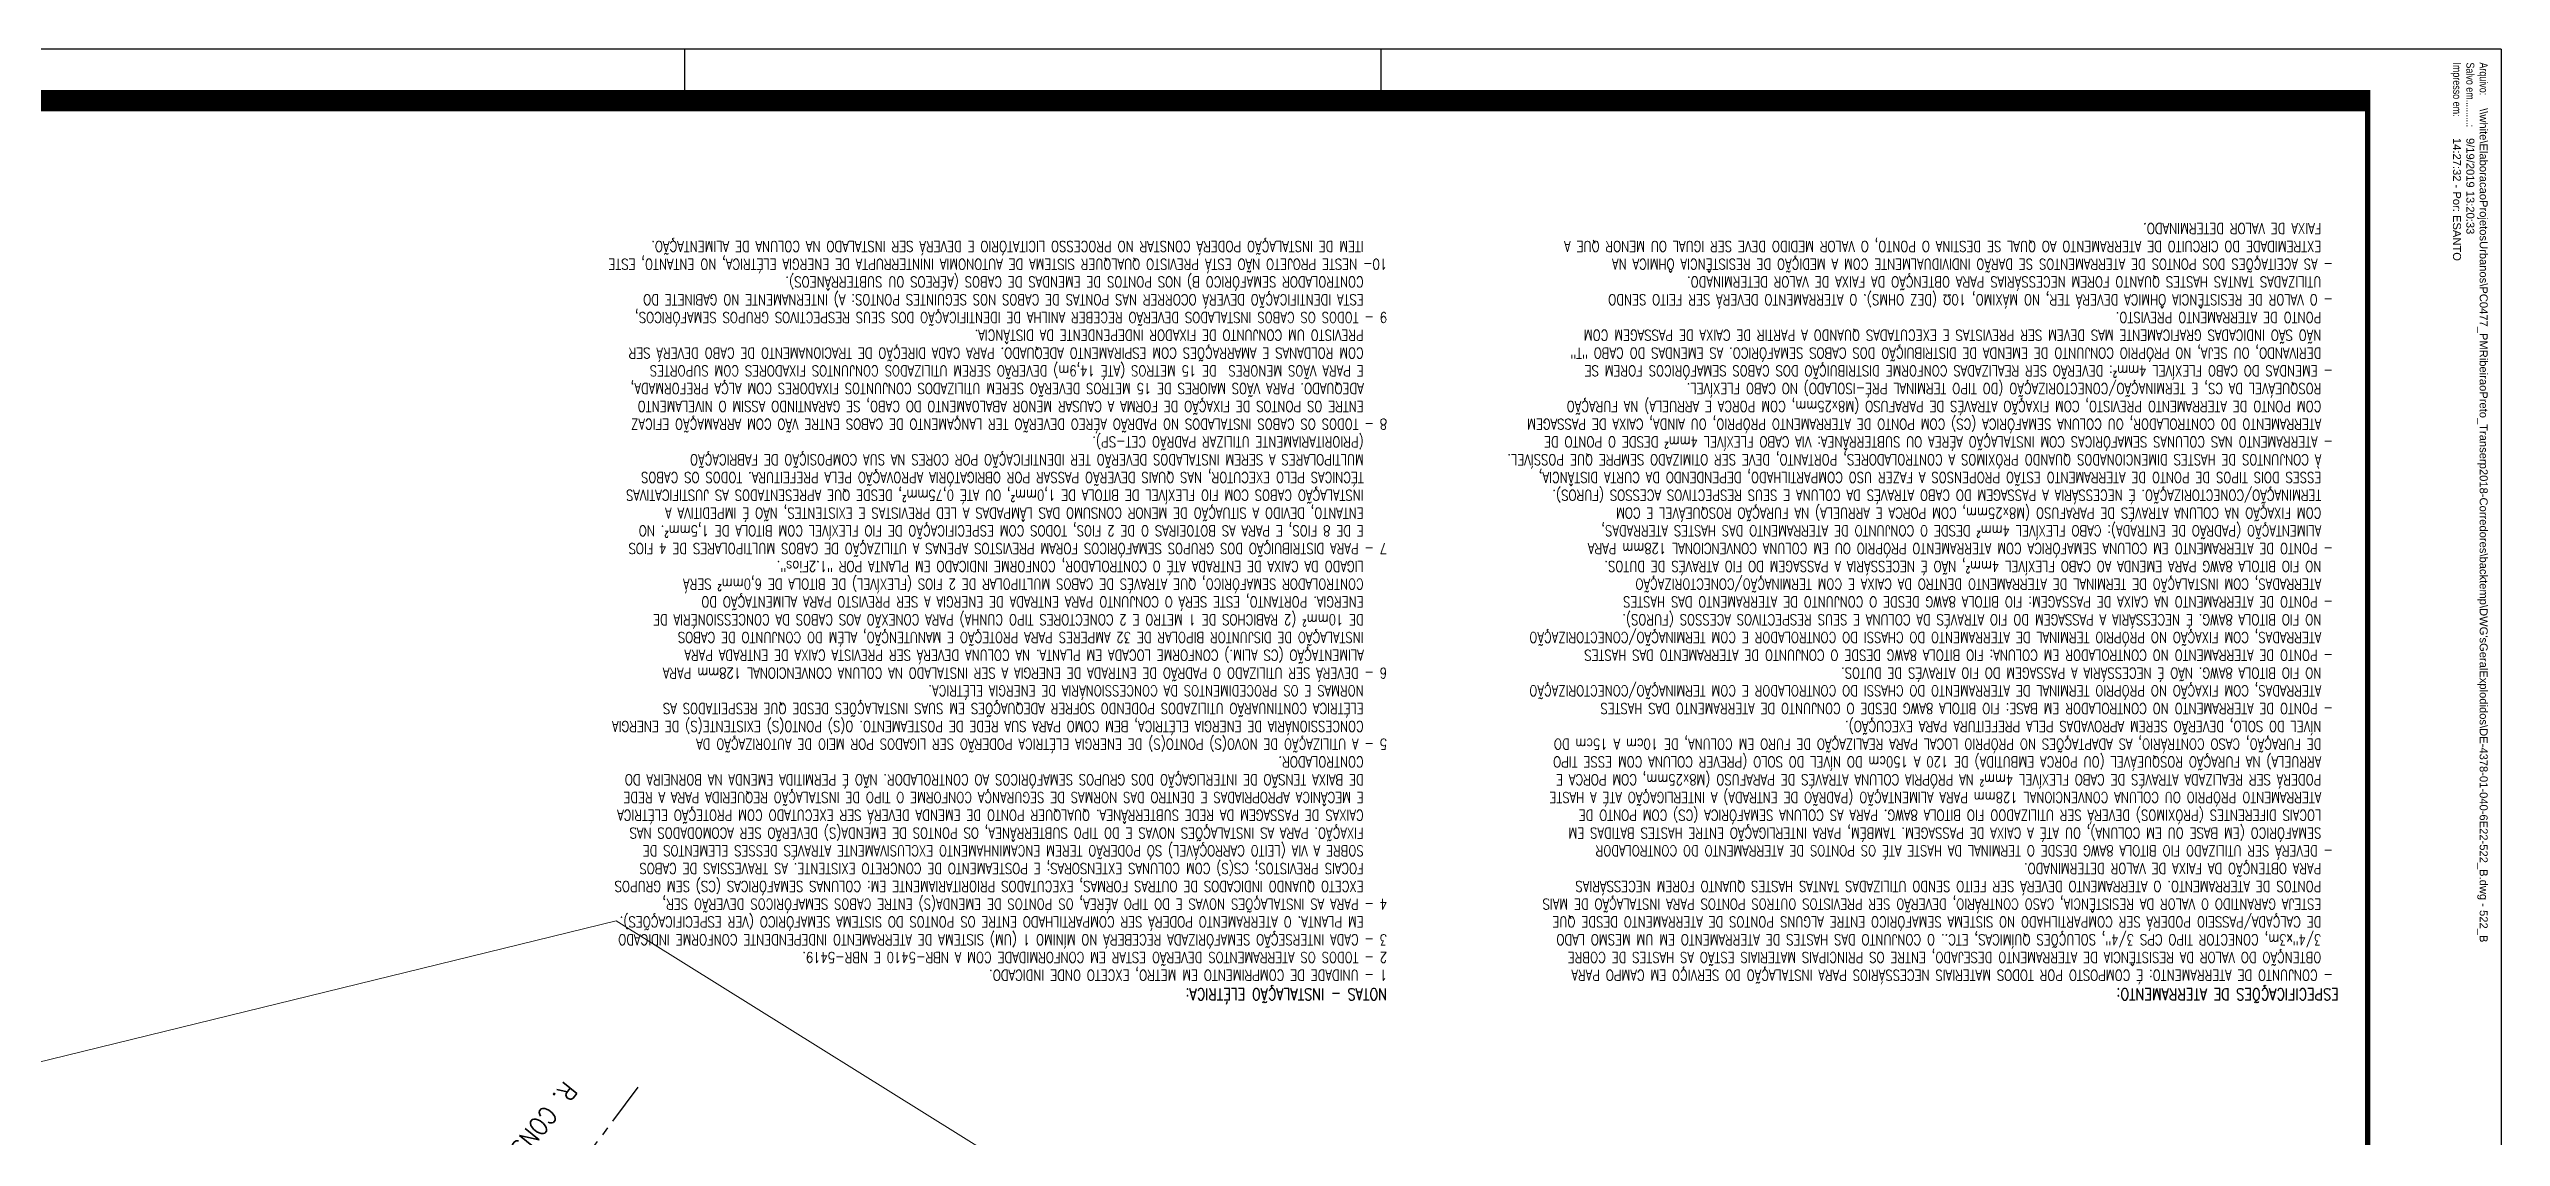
# Model space of a CAD drawing. Extents: x 206651 to 206861, y 7655817 to 7655966.
# Drawn here: x 206746.5 to 206861.4, y 7655914.9 to 7655965.9 of the extents above; entities that cross this region are included whole.
import ezdxf
from ezdxf.enums import TextEntityAlignment as Align

# ---------------------------------------------------------------- set-up
doc = ezdxf.new("R2010")
doc.units = 0
doc.linetypes.add('PHANTOM', pattern=[63.5, 31.75, -6.35, 6.35, -6.35, 6.35, -6.35])
doc.linetypes.add('PHANTOM4', pattern=[15.875, 7.9375, -1.5875, 1.5875, -1.5875, 1.5875, -1.5875])
doc.layers.get('Defpoints').update_dxf_attribs({"color": 253, "lineweight": 0})
for name, color, linetype in [('A-FORMATO', 8, 'Continuous'), ('BAS_0250Logradouro', 1, 'Continuous'), ('BAS_Guia', 20, 'PHANTOM4'), ('FIS_(E)Poste', 9, 'Continuous'), ('FOLHA', 7, 'Continuous'), ('FRM-P02', 2, 'Continuous'), ('Guia-Linha', 1, 'Continuous'), ('Guia-Projeto', 4, 'PHANTOM'), ('Guia_Rebaixada-Linha', 1, 'PHANTOM4')]:
    doc.layers.add(name, color=color, linetype=linetype)
doc.layers.add('FIS_(C)Guia', color=7, linetype='PHANTOM4', lineweight=25, true_color=0x000000)
doc.styles.add('ARIAL', font='arial.ttf')
doc.styles.add('ROMANC', font='romanc__.ttf')
doc.styles.add('ROMANS', font='romans__.ttf', dxfattribs={"height": 0.85})
doc.styles.get("Standard").update_dxf_attribs({"font": 'arial.ttf'})
doc.styles.add('STYLE3', font='arial.ttf')
doc.styles.add('TZ_PGT_R080', font='romans.shx', dxfattribs={"width": 0.8})
doc.styles.add('TZ_ROMANS', font='romans.shx')

# ---------------------------------------------------------------- blocks, each defined once
blk = doc.blocks.new('Poste_tz')
h = blk.add_hatch(color=255)
edge = h.paths.add_edge_path(flags=0)
edge.add_arc((0, 0), 0.31, 0, 360)
edge = h.paths.add_edge_path(flags=16)
edge.add_arc((0, 0), 0.37, 0, 360)
edge = h.paths.add_edge_path()
edge.add_arc((0, 0), 0.472, 228.0244, 401.4261)
edge.add_line((0.35, 0.31), (0.59, 0.55))
edge.add_line((0.59, 0.55), (0.55, 0.6))
edge.add_line((0.55, 0.6), (0.31, 0.36))
edge.add_arc((0, 0), 0.47, 49.103, 220.3474)
edge.add_line((-0.36, -0.3), (-0.6, -0.54))
edge.add_line((-0.6, -0.54), (-0.55, -0.58))
edge.add_line((-0.55, -0.58), (-0.32, -0.35))
blk.add_lwpolyline([(-0.31, -0.39, 0.891889), (0.39, 0.31), (0.64, 0.55), (0.55, 0.64), (0.31, 0.4, 0.875912), (-0.4, -0.3), (-0.64, -0.54), (-0.55, -0.63)], format="xyb", close=True)
blk.add_circle((0, 0), 0.34)
blk = doc.blocks.new('*E239')
at = {"layer": 'BAS_Guia', "elevation": 8382.56, "flags": 128}
for points in [[(206.96, 301.59), (212.83, 240.68)], [(206.96, 301.59), (208.59, 284.61)], [(170.26, 297.79), (177.32, 234.56)], [(127.5, 16.52), (173.75, 78.25)], [(343.16, 53.7), (305.48, 82.34)], [(320.56, 26.44), (258.16, 73.85)], [(150.48, 0), (200.9, 67.28)]]:
    blk.add_lwpolyline(points, dxfattribs=at)
at = {"layer": 'FIS_(C)Guia', "elevation": 8382.56, "flags": 128}
for points in [[(92.82, 135.93), (136, 136.79), (177.1, 136.98), (177.16, 155.53, 0.41802), (175.14, 157.53), (127.25, 156.99)], [(301.24, 158.53), (301.24, 158.53), (247.3, 158.05), (247.3, 158.05), (220.82, 158), (221.03, 155.81), (221.15, 154.51, 0.389369), (240.47, 137.15), (263.92, 137.4), (289.49, 137.68), (377.69, 137.77)], [(247.78, 82.23, -0.220402), (238.92, 100.38), (238.74, 109.75, 0.411496), (236.72, 111.71), (220.62, 111.54, 0.41087), (212.7, 103.55), (212.69, 92.32, -0.161985), (207.1, 75.55), (200.9, 67.28)]]:
    blk.add_lwpolyline(points, format="xyb", dxfattribs=at)
at = {"layer": 'Guia-Linha', "elevation": 8382.56, "flags": 128}
for points in [[(212.83, 240.68), (214.72, 221.18), (215.96, 214.43), (216.15, 213.27), (216.95, 209.73)], [(105.25, 192.82), (106.22, 192.74), (158.41, 193.79), (162.5, 194.11), (166.93, 195.23), (171.01, 197.18), (174.28, 199.71), (176.63, 203.17), (178.47, 207.44), (179.5, 211.89), (179.49, 214.51), (178.96, 219.84), (177.32, 234.56)], [(235.56, 194.76), (253.73, 194.65), (254.2, 194.55)], [(264.71, 194.7), (267.47, 194.87), (272.38, 194.57), (274.69, 194.73)], [(300.54, 194.64), (302.88, 194.41), (305.68, 194.93), (306.93, 194.7), (309.18, 194.57)], [(309.18, 194.57), (310.11, 194.96), (355.61, 194.71), (356.02, 194.74)], [(0.62, 190.92), (19.13, 191.37), (19.43, 191.24)], [(51.11, 191.75), (68.11, 192.18), (69.06, 192.09)], [(82.03, 192.37), (82.93, 192.34), (86.2, 192.45), (86.83, 192.53)], [(0.39, 154.69), (50.28, 155.51), (96.75, 156.38)], [(96.75, 156.38), (99.79, 156.43), (127.25, 156.99)], [(301.24, 158.53), (301.24, 158.53), (322.03, 158.59), (367.88, 158.63), (377.69, 158.63)]]:
    blk.add_lwpolyline(points, dxfattribs=at)
at = {"layer": 'Guia-Projeto'}
blk.add_line((175.46, 80.74, 12574.88), (173.75, 78.25, 12574.88), dxfattribs=at)
at = {"layer": 'Guia-Projeto', "elevation": 8382.56, "flags": 128}
for points in [[(216.95, 209.73), (217.51, 207.26, 0.348833), (233.01, 194.78), (235.56, 194.76)], [(175.46, 80.74, 0.610139), (158.56, 112.04)], [(377.69, 103.77), (349.13, 103.74), (340.32, 112.53), (304.97, 112.49, 0.717981), (296.99, 88.78), (305.48, 82.34)]]:
    blk.add_lwpolyline(points, format="xyb", dxfattribs=at)
for points in [[(0.27, 134.08), (92.82, 135.93)], [(92.93, 101.92), (124.73, 102.56), (133.35, 111.53), (158.56, 112.04)], [(0.11, 108.87), (67.77, 110.22), (76.74, 101.6), (92.93, 101.92)], [(247.78, 82.23), (258.16, 73.85)]]:
    blk.add_lwpolyline(points, dxfattribs=at)
at = {"layer": 'Guia_Rebaixada-Linha', "elevation": 8382.56, "flags": 128}
for points in [[(254.2, 194.55), (264.71, 194.7)], [(274.69, 194.73), (300.54, 194.64)], [(356.02, 194.74), (377.68, 194.8)], [(19.43, 191.24), (50.68, 191.68)], [(69.06, 192.09), (82.03, 192.37)], [(86.83, 192.53), (92.64, 192.62)], [(92.64, 192.62), (105.25, 192.82), (105.25, 192.82)]]:
    blk.add_lwpolyline(points, dxfattribs=at)
at = {"layer": 'FIS_(E)Poste', "xscale": 2.399999925539998, "yscale": 2.399999925539998, "zscale": 3.999999875899996}
for p in [(215.87, 226.16, 8382.56), (217.25, 211.42, 8382.56), (242.49, 196.91, 8382.56), (84.68, 194.91, 8382.56), (338.75, 105.03, 8382.56), (138.36, 103.24, 8382.56), (170.51, 77.48, 8382.56), (251.18, 77.18, 8382.56)]:
    blk.add_blockref('Poste_tz', p, dxfattribs=at)
blk = doc.blocks.new('Selo_tz')
at = {"color": 251, "width": 0.8}
for s, p in [('Salvo em..........:', (5, 2.5)), ('Impresso em:', (7.5, 2.5)), ('Arquivo:', (2.5, 2.5))]:
    blk.add_text(s, height=1.5, rotation=90, dxfattribs=at).set_placement(p, align=Align.TOP_LEFT)
at = {"color": 251, "char_height": 1.5, "attachment_point": 1, "rotation": 90}
for s, insert in [("\\\\\\\\white\\\\ElaboracaoProjetosUrbanos\\\\PC0477_PMRibeiraoPreto_Transerp2018-Corredores\\\\backtemp\\\\DWG'sGeralExplodidos\\\\DE-4378-01-040-6E22-522_B.dwg - 522_B", (2.5, 11.07)), ('14:27:32 - Por: ESANTO', (7.5, 16.67)), ('9/19/2019 13:20:33', (5, 16.67))]:
    blk.add_mtext(s, dxfattribs=dict(at, insert=insert))
blk = doc.blocks.new('PP-XYZ.000-9A00-001_A')
at = {"layer": 'FOLHA', "color": 1}
for p, q in [((0, 0), (0, 594)), ((210, 0), (210, 10)), ((340.5, 0), (340.5, 10))]:
    blk.add_line(p, q, dxfattribs=at)
at = {"layer": 'FOLHA', "color": 2, "const_width": 1}
blk.add_lwpolyline([(831, 584), (25, 584), (25, 10), (831, 10), (831, 584)], dxfattribs=at)
at = {"layer": 'FOLHA', "color": 1}
blk.add_lwpolyline([(0, 0), (841, 0)], dxfattribs=at)
at = {"color": 2, "linetype": 'ByBlock', "lineweight": 0}
for tag, p, style in [('0000/00', (660.13, 145.89), 'ROMANC'), ('LOCAL', (692.24, 145.89), 'ROMANS'), ('DE-0000/00-000-000-000', (781.56, 136.5), 'ROMANC'), ('CREA', (790.19, 125.89), 'ROMANC')]:
    blk.add_attdef(tag, p, '', height=2, dxfattribs=dict(at, style=style))
at = {"color": 2, "linetype": 'ByBlock', "lineweight": 0, "style": 'ROMANS'}
blk.add_attdef('PROJETO', text='', height=3, dxfattribs=at).set_placement((718.82, 137.97), align=Align.MIDDLE_CENTER)
at = {"color": 2, "linetype": 'ByBlock', "lineweight": 0, "style": 'ROMANC'}
blk.add_attdef('RESPONSÁVEL_TÉCNICO', text='', height=2, dxfattribs=at).set_placement((738.09, 126.07), align=Align.TOP_CENTER)
at = {"color": 2, "style": 'ROMANS', "width": 0.9}
for tag, p in [('ASSUNTO1', (658.49, 53.87)), ('ASSUNTO2', (658.49, 50.37)), ('ASSUNTO3', (658.49, 46.87))]:
    blk.add_attdef(tag, text='', height=2, dxfattribs=at).set_placement(p, align=Align.TOP_LEFT)
at = {"color": 2, "style": 'STYLE3'}
blk.add_attdef('FOLHA', text='', height=4, dxfattribs=at).set_placement((815.01, 20.08), align=Align.MIDDLE_CENTER)
at = {"layer": 'A-FORMATO', "color": 2, "lineweight": -3, "style": 'ARIAL'}
for tag, p in [('NDOCUMENTO', (473.43, 36.15)), ('DESCRICAO3', (534.26, 36.15)), ('NDOCUMENTO', (473.43, 30.07)), ('DESCRICAO2', (534.26, 30.07)), ('NDOCUMENTO', (473.43, 23.99)), ('DESCRICAO1', (534.26, 23.99))]:
    blk.add_attdef(tag, p, '', height=2.43, rotation=360, dxfattribs=at)
at = {"layer": 'FRM-P02', "style": 'ROMANS'}
for tag, p in [('28', (661, 218.41)), ('29', (671, 218.41)), ('31', (762, 218.41)), ('32', (774, 218.41)), ('33', (786, 218.41)), ('34', (798, 218.41)), ('35', (810, 218.41)), ('19', (661, 212.71)), ('20', (671, 212.71)), ('22', (762, 212.71)), ('23', (774, 212.71)), ('24', (786, 212.71)), ('25', (798, 212.71)), ('26', (810, 212.71)), ('10', (661, 206.93)), ('11', (671, 207.01)), ('13', (762, 207.01)), ('14', (774, 207.01)), ('15', (786, 207.01)), ('16', (798, 207.01)), ('17', (810, 207.01)), ('1', (661, 201.23)), ('2', (671, 201.23)), ('4', (762.09, 201.23)), ('5', (774.15, 201.23)), ('6', (786.04, 201.23)), ('7', (798.19, 201.23)), ('8', (810.19, 201.23))]:
    blk.add_attdef(tag, text='', height=2, dxfattribs=at).set_placement(p, align=Align.MIDDLE_CENTER)
for tag, p in [('30', (677.61, 217.34)), ('21', (677.61, 211.64)), ('12', (677.61, 205.94)), ('3', (677.61, 200.24))]:
    blk.add_attdef(tag, p, '', height=2, dxfattribs=at)
at = {"layer": 'FRM-P02', "style": 'ROMANS', "width": 0.85, "flags": 1}
blk.add_attdef('00/00/00', text='', height=2, dxfattribs=at).set_placement((823.5, 218.41), align=Align.MIDDLE_CENTER)
at = {"layer": 'FRM-P02', "style": 'ROMANS', "width": 0.85}
for p in [(823.5, 212.71), (823.5, 207.01), (823.5, 201.23)]:
    blk.add_attdef('00/00/00', text='', height=2, dxfattribs=at).set_placement(p, align=Align.MIDDLE_CENTER)
at = {"layer": 'FRM-P02', "style": 'ROMANS', "width": 0.8}
for tag, height, p in [('ESCALA', 2.63, (774.91, 37)), ('DIRETOR', 1.4, (700.04, 33.97)), ('DATA', 2.63, (801.74, 36.54)), ('ENGENHEIRO', 1.4, (683.84, 22.86)), ('ARQUIVO', 1.4, (728.03, 14.96)), ('SETOR', 1.4, (751.65, 14.91)), ('DATA', 1.4, (775.01, 15))]:
    blk.add_attdef(tag, text='', height=height, dxfattribs=at).set_placement(p, align=Align.TOP_LEFT)
blk = doc.blocks.new('Especificação Aterramento')
at = {"color": 15, "lineweight": 15, "insert": (0, 0), "char_height": 2, "attachment_point": 1, "style": 'TZ_PGT_R080'}
blk.add_mtext('{\\H1.1x;\\C30;ESPECIFICAÇÕES DE ATERRAMENTO:\\P\\H0.90909x;\\C20; - CONJUNTO DE ATERRAMENTO: É COMPOSTO POR TODOS MATERIAIS NECESSÁRIOS PARA INSTALAÇÃO DO SERVIÇO EM CAMPO PARA\\P   OBTENÇÃO DO VALOR DA RESISTÊNCIA DE ATERRAMENTO DESEJADO, ENTRE OS PRINCIPAIS MATERIAIS ESTÃO AS HASTES DE COBRE\\P   3/4"x3m, CONECTOR TIPO CPS 3/4", SOLUÇÕES QUÍMICAS, ETC.. O CONJUNTO DAS HASTES DE ATERRAMENTO EM UM MESMO LADO\\P   DE CALÇADA/PASSEIO PODERÁ SER COMPARTILHADO NO SISTEMA SEMAFÓRICO ENTRE ALGUNS PONTOS DE ATERRAMENTO DESDE QUE\\P   ESTEJA GARANTIDO O VALOR DA RESISTÊNCIA, CASO CONTRÁRIO, DEVERÃO SER PREVISTOS OUTROS PONTOS PARA INSTALAÇÃO DE MAIS\\P   PONTOS DE ATERRAMENTO. O ATERRAMENTO DEVERÁ SER FEITO SENDO UTILIZADAS TANTAS HASTES QUANTO FOREM NECESSÁRIAS\\P   PARA OBTENÇÃO DA FAIXA DE VALOR DETERMINADO.\\P - DEVERÁ SER UTILIZADO FIO BITOLA 8AWG DESDE O TERMINAL DA HASTE ATÉ OS PONTOS DE ATERRAMENTO DO CONTROLADOR \\P   SEMAFÓRICO (EM BASE OU EM COLUNA), OU ATÉ A CAIXA DE PASSAGEM. TAMBÉM, PARA INTERLIGAÇÃO ENTRE HASTES BATIDAS EM \\P   LOCAIS DIFERENTES (PRÓXIMOS) DEVERÁ SER UTILIZADOO FIO BITOLA 8AWG. PARA AS COLUNA SEMAFÓRICA (CS) COM PONTO DE\\P   ATERRAMENTO PRÓPRIO OU COLUNA CONVENCIONAL 128mm PARA ALIMENTAÇÃO (PADRÃO DE ENTRADA) A INTERLIGAÇÃO ATÉ A HASTE\\P   PODERÁ SER REALIZADA ATRAVÉS DE CABO FLEXÍVEL 4mm² NA PRÓPRIA COLUNA ATRAVÉS DE PARAFUSO (M8x25mm, COM PORCA E\\P   ARRUELA) NA FURAÇÃO ROSQUEÁVEL (OU PORCA EMBUTIDA) DE 120 A 150cm DO NÍVEL DO SOLO (PREVER COLUNA COM ESSE TIPO\\P   DE FURAÇÃO, CASO CONTRÁRIO, AS ADAPTAÇÕES NO PRÓPRIO LOCAL PARA REALIZAÇÃO DE FURO EM COLUNA, DE 10cm A 15cm DO\\P   NÍVEL DO SOLO, DEVERÃO SEREM APROVADAS PELA PREFEITURA PARA EXECUÇÃO).\\P - PONTO DE ATERRAMENTO NO CONTROLADOR EM BASE: FIO BITOLA 8AWG DESDE O CONJUNTO DE ATERRAMENTO DAS HASTES \\P   ATERRADAS, COM FIXAÇÃO NO PRÓPRIO TERMINAL DE ATERRAMENTO DO CHASSI DO CONTROLADOR E COM TERMINAÇÃO/CONECTORIZAÇÃO\\P   NO FIO BITOLA 8AWG. NÃO É NECESSÁRIA A PASSAGEM DO FIO ATRAVÉS DE DUTOS.\\P - PONTO DE ATERRAMENTO NO CONTROLADOR EM COLUNA: FIO BITOLA 8AWG DESDE O CONJUNTO DE ATERRAMENTO DAS HASTES \\P   ATERRADAS, COM FIXAÇÃO NO PRÓPRIO TERMINAL DE ATERRAMENTO DO CHASSI DO CONTROLADOR E COM TERMINAÇÃO/CONECTORIZAÇÃO\\P   NO FIO BITOLA 8AWG. É NECESSÁRIA A PASSAGEM DO FIO ATRAVÉS DA COLUNA E SEUS RESPECTIVOS ACESSOS (FUROS).\\P - PONTO DE ATERRAMENTO NA CAIXA DE PASSAGEM: FIO BITOLA 8AWG DESDE O CONJUNTO DE ATERRAMENTO DAS HASTES \\P   ATERRADAS, COM INSTALAÇÃO DE TERMINAL DE ATERRAMENTO DENTRO DA CAIXA E COM TERMINAÇÃO/CONECTORIZAÇÃO\\P   NO FIO BITOLA 8AWG PARA EMENDA AO CABO FLEXÍVEL 4mm², NÃO É NECESSÁRIA A PASSAGEM DO FIO ATRAVÉS DE DUTOS.\\P - PONTO DE ATERRAMENTO EM COLUNA SEMAFÓRICA COM ATERRAMENTO PRÓPRIO OU EM COLUNA CONVENCIONAL 128mm PARA\\P   ALIMENTAÇÃO (PADRÃO DE ENTRADA): CABO FLEXÍVEL 4mm² DESDE O CONJUNTO DE ATERRAMENTO DAS HASTES ATERRADAS, \\P   COM FIXAÇÃO NA COLUNA ATRAVÉS DE PARAFUSO (M8x25mm, COM PORCA E ARRUELA) NA FURAÇÃO ROSQUEÁVEL E COM \\P   TERMINAÇÃO/CONECTORIZAÇÃO. É NECESSÁRIA A PASSAGEM DO CABO ATRAVÉS DA COLUNA E SEUS RESPECTIVOS ACESSOS (FUROS).\\P   ESSES DOIS TIPOS DE PONTO DE ATERRAMENTO ESTÃO PROPENSOS A FAZER USO COMPARTILHADO, DEPENDENDO DA CURTA DISTÂNCIA,\\P   À CONJUNTOS DE HASTES DIMENCIONADOS QUANDO PRÓXIMOS A CONTROLADORES, PORTANTO, DEVE SER OTIMIZADO SEMPRE QUE POSSÍVEL.\\P - ATERRAMENTO NAS COLUNAS SEMAFÓRICAS COM INSTALAÇÃO AÉREA OU SUBTERRÂNEA: VIA CABO FLEXÍVEL 4mm² DESDE O PONTO DE\\P   ATERRAMENTO DO CONTROLADOR, OU COLUNA SEMAFÓRICA (CS) COM PONTO DE ATERRAMENTO PRÓPRIO, OU AINDA, CAIXA DE PASSAGEM\\P   COM PONTO DE ATERRAMENTO PREVISTO, COM FIXAÇÃO ATRAVÉS DE PARAFUSO (M8x25mm, COM PORCA E ARRUELA) NA FURAÇÃO \\P   ROSQUEÁVEL DA CS, E TERMINAÇÃO/CONECTORIZAÇÃO (DO TIPO TERMINAL PRÉ-ISOLADO) NO CABO FLEXÍVEL.\\P - EMENDAS DO CABO FLEXÍVEL 4mm²: DEVERÃO SER REALIZADAS CONFORME DISTRIBUIÇÃO DOS CABOS SEMAFÓRICOS FOREM SE\\P   DERIVANDO, OU SEJA, NO PRÓPRIO CONJUNTO DE EMENDA DE DISTRIBUIÇÃO DOS CABOS SEMAFÓRICO. AS EMENDAS DO CABO "T"\\P   NÃO SÃO INDICADAS GRAFICAMENTE MAS DEVEM SER PREVISTAS E EXECUTADAS QUANDO A PARTIR DE CAIXA DE PASSAGEM COM \\P   PONTO DE ATERRAMENTO PREVISTO.\\P - O VALOR DE RESISTÊNCIA ÔHMICA DEVERÁ TER, NO MÁXIMO, 10Ω (DEZ OHMS). O ATERRAMENTO DEVERÁ SER FEITO SENDO\\P   UTILIZADAS TANTAS HASTES QUANTO FOREM NECESSÁRIAS PARA OBTENÇÃO DA FAIXA DE VALOR DETERMINADO.\\P - AS ACEITAÇÕES DOS PONTOS DE ATERRAMENTOS SE DARÃO INDIVIDUALMENTE COM A MEDIÇÃO DE RESISTÊNCIA ÔHMICA NA\\P   EXTREMIDADE DO CIRCUITO DE ATERRAMENTO AO QUAL SE DESTINA O PONTO, O VALOR MEDIDO DEVE SER IGUAL OU MENOR QUE A\\P   FAIXA DE VALOR DETERMINADO.}', dxfattribs=at)
blk = doc.blocks.new('Nota EL')
at = {"insert": (0, 0), "char_height": 2, "attachment_point": 1, "style": 'TZ_PGT_R080'}
blk.add_mtext('{\\H1.1x;\\C30;NOTAS - INSTALAÇÃO ELÉTRICA:\\H0.45455x;\\P\\H2x;\\C20;1 - UNIDADE DE COMPRIMENTO EM METRO, EXCETO ONDE INDICADO.\\P2 - TODOS OS ATERRAMENTOS DEVERÃO ESTAR EM CONFORMIDADE COM A NBR-5410 E NBR-5419.\\P3 - CADA INTERSEÇÃO SEMAFÓRIZADA RECEBERÁ NO MÍNIMO 1 (UM) SISTEMA DE ATERRAMENTO INDEPENDENTE CONFORME INDICADO\\P    EM PLANTA. O ATERRAMENTO PODERÁ SER COMPARTILHADO ENTRE OS PONTOS DO SISTEMA SEMAFÓRICO (VER ESPECIFICAÇÕES).\\P4 - PARA AS INSTALAÇÕES NOVAS E DO TIPO AÉREA, OS PONTOS DE EMENDA(S) ENTRE CABOS SEMAFÓRICOS DEVERÃO SER, \\P    EXCETO QUANDO INDICADOS DE OUTRAS FORMAS, EXECUTADOS PRIORITARIAMENTE EM: COLUNAS SEMAFÓRICAS (CS) SEM GRUPOS\\P    FOCAIS PREVISTOS; CS(S) COM COLUNAS EXTENSORAS; E POSTEAMENTO DE CONCRETO EXISTENTE. AS TRAVESSIAS DE CABOS\\P    SOBRE A VIA (LEITO CARROÇÁVEL) SÓ PODERÃO TEREM ENCAMINHAMENTO EXCLUSIVAMENTE ATRAVÉS DESSES ELEMENTOS DE\\P    FIXAÇÃO. PARA AS INSTALAÇÕES NOVAS E DO TIPO SUBTERRÂNEA, OS PONTOS DE EMENDA(S) DEVERÃO SER ACOMODADOS NAS\\P    CAIXAS DE PASSAGEM DA REDE SUBTERRÂNEA. QUALQUER PONTO DE EMENDA DEVERÁ SER EXECUTADO COM PROTEÇÃO ELÉTRICA\\P    E MECÂNICA APROPRIADAS E DENTRO DAS NORMAS DE SEGURANÇA CONFORME O TIPO DE INSTALAÇÃO REQUERIDA PARA A REDE\\P    DE BAIXA TENSÃO DE INTERLIGAÇÃO DOS GRUPOS SEMAFÓRICOS AO CONTROLADOR. NÃO É PERMITIDA EMENDA NA BORNEIRA DO\\P    CONTROLADOR.\\P5 - A UTILIZAÇÃO DE NOVO(S) PONTO(S) DE ENERGIA ELÉTRICA PODERÃO SER LIGADOS POR MEIO DE AUTORIZAÇÃO DA\\P    CONCESSIONÁRIA DE ENERGIA ELÉTRICA, BEM COMO PARA SUA REDE DE POSTEAMENTO. O(S) PONTO(S) EXISTENTE(S) DE ENERGIA\\P    ELÉTRICA CONTINUARÃO UTILIZADOS PODENDO SOFRER ADEQUAÇÕES EM SUAS INSTALAÇÕES DESDE QUE RESPEITADOS AS \\P    NORMAS E OS PROCEDIMENTOS DA CONCESSIONÁRIA DE ENERGIA ELÉTRICA.\\P6 - DEVERÁ SER UTILIZADO O PADRÃO DE ENTRADA DE ENERGIA A SER INSTALADO NA \\H0.99999x;COLUNA CONVENCIONAL 128mm PARA\\P    ALIMENTAÇÃO (CS ALIM.) CONFORME LOCADA EM PLANTA. NA COLUNA DEVERÁ SER PREVISTA CAIXA DE ENTRADA PARA \\P    \\H0.99999x;INSTALAÇÃO DE DISJUNTOR BIPOLAR DE 32 AMPERES PARA PROTEÇÃO E MANUTENÇÃO, ALÉM DO CONJUNTO DE CABOS \\P    DE 10m\\H0.99997x;m² (2 RABICHOS DE 1 METRO E 2 CONECTORES TIPO CUNHA) PARA CONEXÃO AOS CABOS DA CONCESSIONÉRIA DE\\P    ENERGIA. PORTANTO, ESTE SERÁ O CONJUNTO PARA ENTRADA DE ENERGIA A SER PREVISTO PARA ALIMENTAÇÃO DO\\P    CONTROLADOR SEMAFÓRICO, QUE ATRAVÉS DE CABOS MULTIPOLAR DE 2 \\H0.99998x;FIOS (\\H0.99999x;FLEXÍVEL) DE BITOLA DE 6,0mm² SERÁ\\P    LIGADO DA CAIXA DE ENTRADA ATÉ O CONTROLADOR, CONFORME INDICADO EM PLANTA POR "1.2Fios".    \\P7 - PARA DISTRIBUIÇÃO DOS GRUPOS SEMAFÓRICOS FORAM PREVISTOS APENAS A UTILIZAÇÃO DE CABOS MULTIPOLARES DE 4 FIOS \\P    E DE 8 FIOS, E \\H0.99999x;PARA AS BOTOEIRAS O DE 2 FIOS, TODOS COM ESPECIFICAÇÃO DE FIO \\H0.99999x;FLEXÍVEL COM BITOLA DE 1,5mm². NO\\P    ENTANTO, DEVIDO A SITUAÇÃO DE MENOR CONSUMO DAS LÂMPADAS A LED PREVISTAS E EXISTENTES, NÃO É IMPEDITIVA A \\P    INSTALAÇÃO CABOS COM \\H0.99999x;FIO \\H0.99999x;FLEXÍVEL DE BITOLA DE 1,0mm², OU ATÉ 0,75mm², DESDE QUE APRESENTADOS AS JUSTIFICATIVAS\\P    TÉCNICAS PELO EXECUTOR, NAS QUAIS DEVERÃO PASSAR POR OBRIGATÓRIA APROVAÇÃO PELA PREFEITURA. TODOS OS CABOS\\P    MULTIPOLARES A SEREM INSTALADOS DEVERÃO TER IDENTIFICAÇÃO POR CORES NA SUA COMPOSIÇÃO DE FABRICAÇÃO \\P    (PRIORITARIAMENTE UTILIZAR PADRÃO CET-SP).\\P8 - TODOS OS CABOS INSTALADOS NO PADRÃO AÉREO DEVERÃO TER LANÇAMENTO DE CABOS ENTRE VÃO COM ARRAMAÇÃO EFICAZ\\P    ENTRE OS PONTOS DE FIXAÇÃO DE FORMA A CAUSAR MENOR ABALOAMENTO DO CABO, SE GARANTINDO ASSIM O NIVELAMENTO\\P    ADEQUADO. PARA VÃOS MAIORES DE 15 METROS DEVERÃO SEREM UTILIZADOS CONJUNTOS FIXADORES COM ALÇA PREFORMADA,\\P    E PARA VÃOS MENORES  DE 15 METROS \\H1x;(ATÉ 14,9m) \\H1x;DEVERÃO SEREM UTILIZADOS CONJUNTOS FIXADORES COM SUPORTES\\P    COM ROLDANAS E AMARRAÇÕES COM ESPIRAMENTO ADEQUADO. PARA CADA DIREÇÃO DE TRACIONAMENTO DE CABO DEVERÁ SER\\P    PREVISTO UM CONJUNTO DE FIXADOR INDEPENDENTE DA DISTÂNCIA.\\P9 - TODOS OS CABOS INSTALADOS DEVERÃO RECEBER ANILHA DE IDENTIFICAÇÃO DOS SEUS RESPECTIVOS GRUPOS SEMAFÓRICOS,\\P    ESTA IDENTIFICAÇÃO DEVERÁ OCORRER NAS PONTAS DE CABOS NOS SEGUINTES PONTOS: A) INTERNAMENTE NO GABINETE DO \\P    CONTROLADOR SEMAFÓRICO B) NOS PONTOS DE EMENDAS DE CABOS (AÉREOS OU SUBTERRÂNEOS).\\P10- NESTE PROJETO NÃO ESTÁ PREVISTO QUALQUER SISTEMA DE AUTONOMIA ININTERRUPTA DE ENERGIA ELÉTRICA, NO ENTANTO, ESTE\\P    ITEM DE INSTALAÇÃO PODERÁ CONSTAR NO PROCESSO LICITATÓRIO E DEVERÁ SER INSTALADO NA COLUNA DE ALIMENTAÇÃO.}', dxfattribs=at)
blk = doc.blocks.new('050-6E22_Geral')
for name, p in [('Especificação Aterramento', (30.4, 178.36)), ('Nota EL', (208.81, 178.36))]:
    blk.add_blockref(name, p)
blk = doc.blocks.new('522B')
at = {"layer": 'Defpoints'}
blk.add_lwpolyline([(740.62, 505.38), (823.46, 430.07), (823.48, 263.81), (799.72, 261.41), (748.66, 199.81), (600.33, 163.49), (516.81, 215.65), (445.45, 233.49), (446.7, 433.03), (475.15, 439.28), (503.91, 480.89)], close=True, dxfattribs=at)
for name, p in [('PP-XYZ.000-9A00-001_A', (247, 0)), ('050-6E22_Geral', (247, 0)), ('*E239', (445.78, 194.7, -8382.56))]:
    blk.add_blockref(name, p)
blk.add_blockref('Selo_tz', (247, 0), dxfattribs=at)
at = {"layer": 'BAS_0250Logradouro', "linetype": 'Continuous', "style": 'TZ_ROMANS', "width": 0.85}
blk.add_text('R. CONSELHEIRO SARAIVA', height=3.4, rotation=50.9225, dxfattribs=at).set_placement((610.04, 193.37))

msp = doc.modelspace()

# ---------------------------------------------------------------- block references
at = {"xscale": 0.2500000077644566, "yscale": 0.2500000077644566, "zscale": 0.2500000077644566, "rotation": 179.9999999980856}
msp.add_blockref('522B', (206923.16, 7655965.91), dxfattribs=at)

doc.saveas('drawing.dxf')
